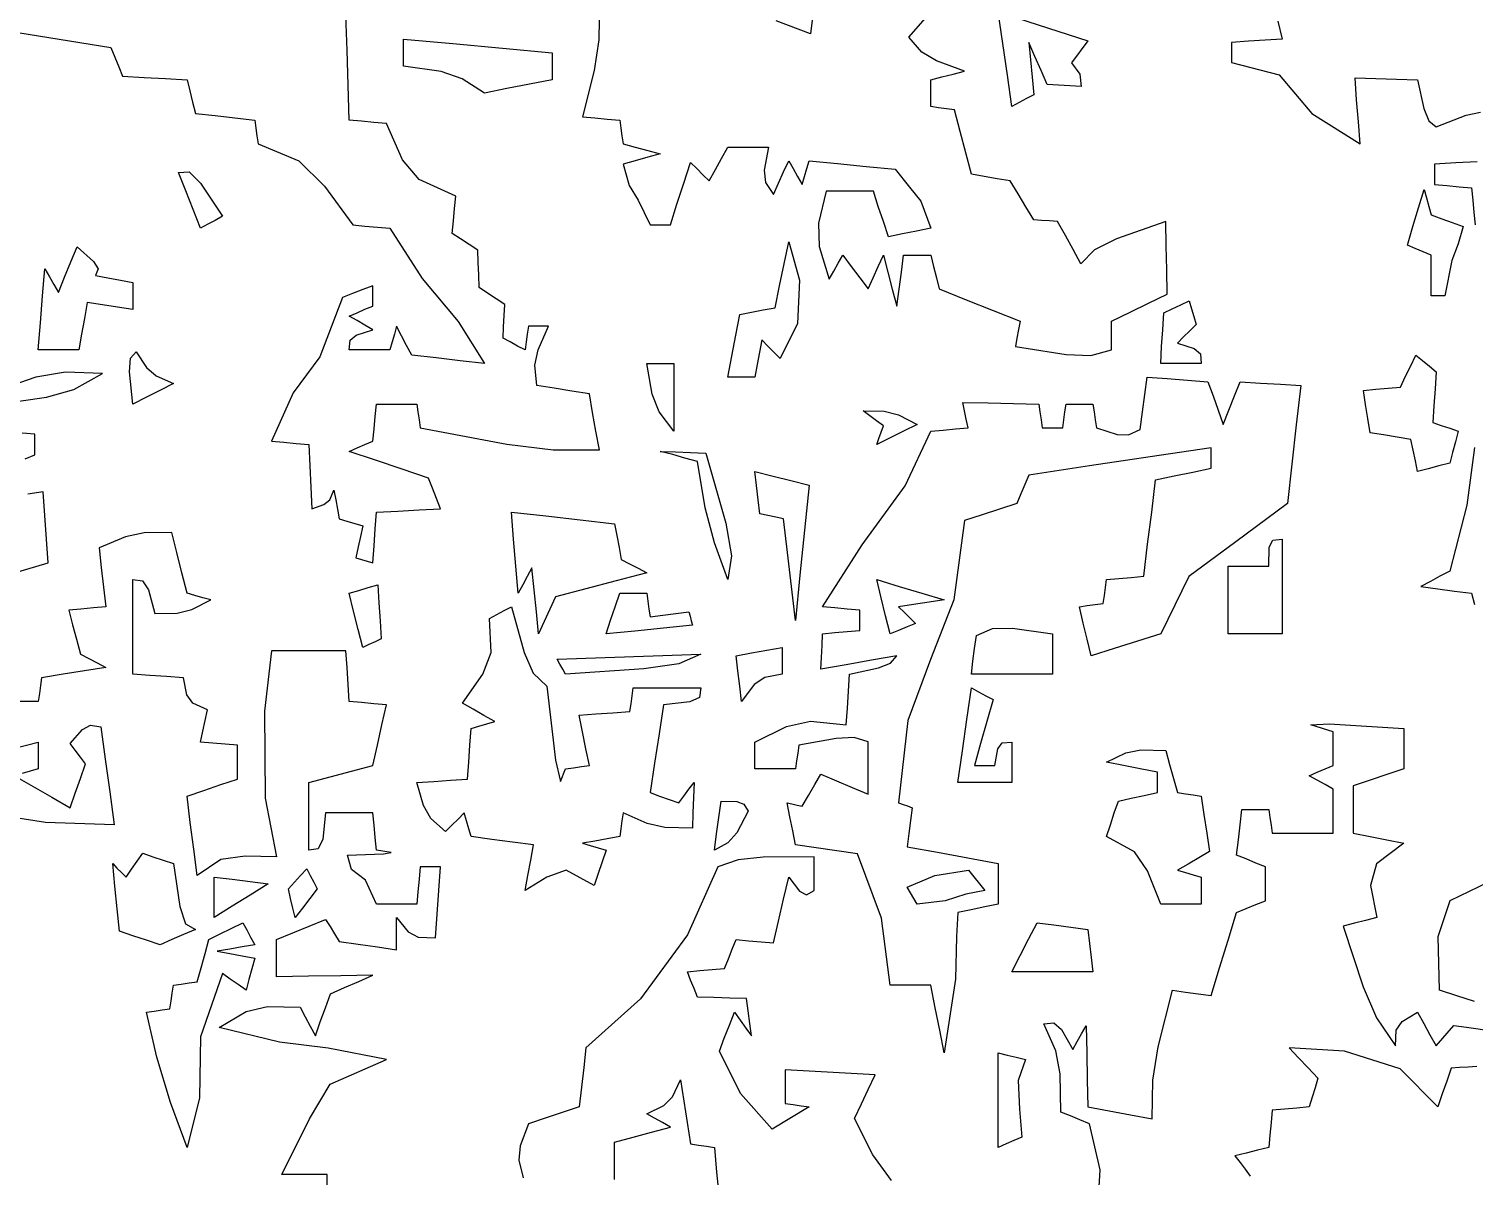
# Model space of a CAD drawing. Header units: millimetres. Extents: x 87938 to 265635, y 330093 to 434310.
# Drawn here: x 145492 to 147095, y 356117 to 357390 of the extents above; entities that cross this region are included whole.
import ezdxf

# ---------------------------------------------------------------- set-up
doc = ezdxf.new("R2010")
doc.units = ezdxf.units.MM

# ---------------------------------------------------------------- blocks, each defined once
blk = doc.blocks.new('A$C65917B88')
for points in [[(2224.5, 5109.8), (2224.5, 5119.7), (2224.5, 5129.5), (2224.5, 5139.3), (2239.2, 5143.4), (2253.9, 5147.4), (2268.8, 5151.3), (2262.5, 5154.9), (2256.2, 5158.5), (2250, 5162), (2263.5, 5168.4), (2270.5, 5175.3), (2276.9, 5188.8), (2279.4, 5171.9), (2282.1, 5154.9), (2284.8, 5138), (2291, 5137.1), (2297.3, 5136.2), (2303.6, 5135.3), (2304.5, 5125.5), (2305.4, 5115.6), (2306.3, 5105.7)], [(2443.9, 5109.1), (2429.2, 5129.4), (2414.7, 5158.1), (2420.1, 5169.7), (2425.5, 5181.3), (2430.9, 5192.9), (2407.2, 5194.2), (2383.5, 5195.5), (2359.8, 5196.8), (2359.8, 5187.9), (2359.8, 5179), (2359.8, 5170.1), (2366, 5169.2), (2372.3, 5168.3), (2378.6, 5167.4), (2349.5, 5149.7), (2324.3, 5178), (2307.6, 5211.6), (2311.5, 5221.9), (2315.6, 5232.2), (2319.6, 5242.4), (2324.1, 5236.2), (2328.6, 5229.9), (2333.1, 5223.6), (2331.8, 5233.5), (2330.4, 5243.4), (2329.1, 5253.2), (2316, 5253.6), (2303.1, 5254), (2290.2, 5254.4), (2287.5, 5261.1), (2284.8, 5267.8), (2282.3, 5274.5), (2292, 5275.4), (2301.8, 5276.3), (2311.7, 5277.2), (2314.7, 5284.8), (2317.8, 5292.4), (2321, 5300), (2330.7, 5299.1), (2340.6, 5298.2), (2350.5, 5297.3), (2354.4, 5314.7), (2358.5, 5332.1), (2362.5, 5349.5), (2371.2, 5338.4), (2376.5, 5335.6), (2382.6, 5338.8), (2382.6, 5347.8), (2382.6, 5356.8), (2382.6, 5365.7), (2342.3, 5365.4), (2322.5, 5363.3), (2306.3, 5357.6), (2282.4, 5303.7), (2245.2, 5253), (2201.9, 5214.3), (2200.1, 5198.7), (2198.3, 5183.1), (2196.5, 5167.4), (2183, 5163), (2169.6, 5158.5), (2156.3, 5154), (2149.8, 5136.4), (2148.8, 5125.2), (2152.2, 5111.1)], [(1996.8, 5102.7), (1996.8, 5113.8), (1984.8, 5113.8), (1972.8, 5113.8), (1960.8, 5113.8), (1982.9, 5158), (1999.3, 5185.3), (2043.8, 5204.9), (1997.7, 5214), (1959, 5218.6), (1911.2, 5230.4), (1932.7, 5243), (1949.5, 5246.9), (1975.5, 5246.4), (1979.4, 5238.9), (1983.5, 5231.3), (1987.5, 5223.6), (1991.4, 5234.8), (1995.5, 5246), (1999.5, 5257.1), (2010.6, 5262), (2021.9, 5266.9), (2033.1, 5271.8), (2007.6, 5271.4), (1982.1, 5271), (1956.8, 5270.6), (1956.8, 5280.4), (1956.8, 5290.2), (1956.8, 5300), (1969.7, 5305.4), (1982.6, 5310.7), (1995.5, 5316), (1999.1, 5310.3), (2002.7, 5304.5), (2006.3, 5298.6), (2021.4, 5296.5), (2036.6, 5294.3), (2051.9, 5292), (2051.9, 5300.5), (2051.9, 5309), (2051.9, 5317.4), (2061, 5306.1), (2069, 5301.9), (2082.6, 5301.3), (2084, 5320.1), (2085.3, 5338.8), (2086.7, 5357.6), (2081.3, 5357.6), (2075.9, 5357.6), (2070.6, 5357.6), (2069.7, 5347.8), (2068.8, 5337.9), (2067.9, 5328), (2057.1, 5328), (2046.5, 5328), (2035.8, 5328), (2027.1, 5347.1), (2016, 5355.5), (2013, 5367), (2041.5, 5368), (2047.5, 5369), (2035.8, 5370.9), (2034.9, 5380.8), (2034, 5390.7), (2033.1, 5400.5), (2020.5, 5400.5), (2008.1, 5400.5), (1995.6, 5400.5), (1993.3, 5379.7), (1989.8, 5372), (1982.3, 5370.9), (1982.3, 5388.8), (1982.3, 5406.6), (1982.3, 5424.5), (1999.2, 5429), (2016.2, 5433.5), (2033.1, 5438), (2036.6, 5454), (2040.2, 5470.1), (2043.8, 5486.1), (2033.9, 5487), (2024.1, 5487.9), (2014.4, 5488.8), (2013.5, 5502.3), (2012.6, 5515.7), (2011.7, 5529), (1992, 5529), (1972.4, 5529), (1952.7, 5529), (1947.1, 5481), (1947.8, 5412), (1956.8, 5365.7), (1931.9, 5366), (1912.6, 5363.5), (1893.8, 5350.8), (1891.1, 5371.8), (1888.4, 5392.8), (1885.8, 5413.8), (1899.2, 5418.3), (1912.5, 5422.8), (1925.9, 5427.2), (1925.9, 5436.2), (1925.9, 5445.1), (1925.9, 5454), (1916, 5454.9), (1906.2, 5455.8), (1896.5, 5456.6), (1898.3, 5465.1), (1900.1, 5473.6), (1901.9, 5482.1), (1890.5, 5487.5), (1885.6, 5494.1), (1883.1, 5507.6), (1869.6, 5508.5), (1856.3, 5509.4), (1842.9, 5510.3), (1842.9, 5535.3), (1842.9, 5560.3), (1842.9, 5585.3), (1850.6, 5584.3), (1855.2, 5577.3), (1860.3, 5558.4), (1878, 5558.8), (1889.5, 5561.6), (1904.6, 5569.2), (1898.3, 5571), (1892, 5572.8), (1885.8, 5574.5), (1881.8, 5590.6), (1877.7, 5606.7), (1873.7, 5622.8), (1851.9, 5622.3), (1837, 5619.2), (1816.1, 5610.6), (1817.9, 5595), (1819.7, 5579.4), (1821.5, 5563.8), (1811.6, 5562.9), (1801.8, 5562), (1792.1, 5561.1), (1795.1, 5549.6), (1798.2, 5538), (1801.4, 5526.3), (1808, 5522.8), (1814.7, 5519.3), (1821.5, 5515.7), (1804.5, 5513), (1787.6, 5510.3), (1770.6, 5507.6), (1769.7, 5501.4), (1768.8, 5495.1), (1767.9, 5488.8), (1760.7, 5488.8), (1753.5, 5488.8)], [(1751.8, 5591.5), (1775.9, 5598.6), (1774.5, 5617.4), (1773.2, 5636.1), (1771.8, 5654.9), (1759.8, 5653.1)], [(1757.6, 5681.2), (1765.2, 5684.3), (1765.2, 5689.7), (1765.2, 5695.1), (1765.2, 5700.5), (1755.3, 5701.4)], [(1735.8, 5724.5), (1774.6, 5729.9), (1796.1, 5736.1), (1818.8, 5748.6), (1789.5, 5749.8), (1765.9, 5745.7), (1727.7, 5732.6)], [(1739.2, 5449.1), (1767.9, 5456.6), (1767.9, 5449.5), (1767.9, 5442.4), (1767.9, 5435.3), (1761.6, 5433.5), (1755.3, 5431.7)], [(1749.2, 5429.9), (1763.9, 5421.4), (1778.6, 5412.9), (1793.3, 5404.4), (1797.3, 5416.1), (1801.4, 5427.7), (1805.4, 5439.3), (1801.4, 5444.7), (1797.3, 5450.1), (1793.3, 5455.4), (1803.1, 5466.6), (1809.4, 5470), (1817.4, 5468.7), (1821, 5442.9), (1824.6, 5417), (1828.2, 5391), (1773.6, 5392.9), (1748.4, 5396.8)], [(1751.7, 6019.1), (1825.5, 6007.1), (1828.5, 5999.5), (1831.7, 5991.9), (1834.8, 5984.3), (1851.8, 5983.4), (1868.7, 5982.5), (1885.8, 5981.6), (1887.9, 5972.7), (1890.2, 5963.8), (1892.4, 5954.9), (1908, 5953.1), (1923.6, 5951.3), (1939.4, 5949.5), (1940.3, 5943.3), (1941.2, 5937), (1942.1, 5930.7), (1974.5, 5917.2), (1994.6, 5897.2), (2017.1, 5866.5), (2026.8, 5865.6), (2036.6, 5864.7), (2046.5, 5863.8), (2072.2, 5824.1), (2100.5, 5790), (2121.5, 5756.6), (2102.3, 5758.8), (2083.1, 5761.1), (2063.9, 5763.3), (2059.8, 5771), (2055.8, 5778.6), (2051.9, 5786.1), (2050.1, 5779.9), (2048.3, 5773.7), (2046.5, 5767.4), (2035.7, 5767.4), (2025, 5767.4), (2014.4, 5767.4), (2015, 5775.1), (2019.9, 5779.2), (2033.1, 5783.4), (2026.8, 5787), (2020.5, 5790.6), (2014.4, 5794.2), (2020.5, 5796.9), (2026.8, 5799.6), (2033.1, 5802.2), (2033.1, 5807.6), (2033.1, 5812.9), (2033.1, 5818.2), (2025, 5815.2), (2016.9, 5812.1), (2009, 5808.9), (1990.9, 5762), (1969.8, 5733.4), (1952.7, 5695.1), (1962.5, 5694.2), (1972.4, 5693.3), (1982.3, 5692.4), (1983, 5675.4), (1983.9, 5658.5), (1984.8, 5641.5), (1994.3, 5644.8), (1998.9, 5648.6), (2002.2, 5656.2), (2003.6, 5648.7), (2004.9, 5641.1), (2006.3, 5633.4), (2012.4, 5631.6), (2018.7, 5629.8), (2025, 5628), (2023.2, 5619.6), (2021.4, 5611.2), (2019.6, 5602.7), (2024.1, 5601.3), (2028.6, 5600), (2033.1, 5598.6), (2034, 5612.1), (2034.9, 5625.5), (2035.8, 5638.8), (2052.8, 5639.7), (2069.7, 5640.6), (2086.7, 5641.5), (2083.5, 5649.6), (2080.4, 5657.7), (2077.2, 5665.7), (2056.2, 5672.8), (2035.2, 5679.9), (2014.4, 5687), (2020.5, 5689.7), (2026.8, 5692.4), (2033.1, 5695.1), (2034, 5704.9), (2034.9, 5714.7), (2035.8, 5724.5), (2046.5, 5724.5), (2057.1, 5724.5), (2067.9, 5724.5), (2068.8, 5718.3), (2069.7, 5712), (2070.6, 5705.7), (2139.3, 5692.6), (2176, 5688.1), (2212.5, 5688.3), (2209.8, 5703.1), (2207.1, 5717.9), (2204.6, 5732.6), (2190.6, 5734.8), (2176.8, 5737.1), (2163, 5739.3), (2161.5, 5755.3), (2164, 5767.4), (2172.3, 5786.1), (2166.9, 5786.1), (2161.5, 5786.1), (2156.3, 5786.1), (2155.4, 5779.9), (2154.5, 5773.7), (2153.6, 5767.4), (2147.7, 5770.5), (2141.9, 5773.7), (2136.2, 5776.8), (2136.6, 5785.8), (2137.1, 5794.7), (2137.5, 5803.5), (2130.8, 5808), (2124, 5812.5), (2117.4, 5817), (2117, 5826.9), (2116.5, 5836.7), (2116.1, 5846.4), (2109.3, 5850.9), (2102.6, 5855.4), (2096, 5859.8), (2096.9, 5869.7), (2097.8, 5879.5), (2098.7, 5889.3), (2069.7, 5902.6), (2056.6, 5918.1), (2043.8, 5946.8), (2033.9, 5947.7), (2024.1, 5948.6), (2014.4, 5949.5), (2013.5, 5977.2), (2012.6, 6004.9), (2011.7, 6032.6)], [(2381.3, 6030.8), (2379.9, 6017.9), (2352.6, 6028.2)], [(2212.5, 6045.9), (2212, 6013.1), (2208.5, 5988.8), (2199.2, 5952.2), (2208.9, 5951.3), (2218.7, 5950.4), (2228.6, 5949.5), (2229.5, 5943.3), (2230.4, 5937), (2231.3, 5930.7), (2241, 5928.1), (2250.9, 5925.5), (2260.8, 5922.8), (2250.9, 5920.1), (2241, 5917.4), (2231.3, 5914.7), (2236.2, 5897.8), (2243.2, 5886.2), (2252.7, 5866.5), (2258, 5866.5), (2263.4, 5866.5), (2268.8, 5866.5), (2274, 5883), (2279.4, 5899.5), (2284.8, 5916), (2289.6, 5911.2), (2294.6, 5906.3), (2299.5, 5901.3), (2304.5, 5910.3), (2309.4, 5919.2), (2314.4, 5928), (2325, 5928), (2335.7, 5928), (2346.5, 5928), (2343, 5909.8), (2344.1, 5900.1), (2350.5, 5890.7), (2354.4, 5899.6), (2358.5, 5908.5), (2362.5, 5917.4), (2366, 5911.2), (2369.6, 5904.9), (2373.2, 5898.6), (2375, 5904.9), (2376.8, 5911.2), (2378.6, 5917.4), (2401.2, 5915.1), (2424, 5912.9), (2446.8, 5910.6), (2458.3, 5896.5), (2467.1, 5885.2), (2475, 5863.8), (2463.8, 5861.6), (2452.7, 5859.3), (2441.6, 5857.1), (2437.5, 5869.2), (2433.5, 5881.2), (2429.6, 5893.2), (2417, 5893.2), (2404.5, 5893.2), (2392.1, 5893.2), (2386, 5867.8), (2386.6, 5849.5), (2394.6, 5823.6), (2398.2, 5829.9), (2401.8, 5836.2), (2405.4, 5842.4), (2412, 5833.5), (2418.8, 5824.6), (2425.5, 5815.7), (2429.4, 5824.6), (2433.5, 5833.5), (2437.5, 5842.4), (2441, 5829), (2444.6, 5815.6), (2448.2, 5802.2), (2450, 5815.6), (2451.8, 5829), (2453.6, 5842.4), (2460.6, 5842.4), (2467.8, 5842.4), (2475, 5842.4), (2477.3, 5833.5), (2479.5, 5824.6), (2481.8, 5815.7), (2503.1, 5807.2), (2524.5, 5798.7), (2546, 5790.2), (2544.6, 5783.5), (2543.3, 5776.8), (2542.1, 5770.1), (2582.3, 5763.7), (2602, 5763), (2618.3, 5767.4), (2618.3, 5775), (2618.3, 5782.6), (2618.3, 5790.2), (2633, 5797.4), (2647.7, 5804.5), (2662.5, 5811.6), (2662.1, 5830.8), (2661.6, 5850), (2661.2, 5869.2), (2622.1, 5855.5), (2604.7, 5846.8), (2594.1, 5835.6), (2587.8, 5846.9), (2581.7, 5858.1), (2575.5, 5869.2), (2569.2, 5869.7), (2562.9, 5870.1), (2556.8, 5870.6), (2550.5, 5880.9), (2544.2, 5891.1), (2538, 5901.3), (2527.7, 5903.1), (2517.5, 5904.9), (2507.3, 5906.6), (2502.8, 5923.6), (2498.3, 5940.6), (2493.8, 5957.6), (2487.5, 5958.5), (2481.2, 5959.4), (2475, 5960.3), (2475, 5967.4), (2475, 5974.5), (2475, 5981.6), (2483.9, 5983.8), (2492.9, 5986.1), (2501.9, 5988.3), (2479.6, 5996.5), (2468.1, 6003.5), (2457.6, 6015.2), (2472.8, 6032.4)], [(2750, 6028.1), (2753.6, 6013.8), (2740.1, 6012.9), (2726.7, 6012), (2713.4, 6011.1), (2713.4, 6005.8), (2713.4, 6000.5), (2713.4, 5995.1), (2751.1, 5985.5), (2777.1, 5954.7), (2815.2, 5930.7), (2813.9, 5948.2), (2812.5, 5965.7), (2811.2, 5983.1), (2827.7, 5982.6), (2844.2, 5982.1), (2860.8, 5981.6), (2865.7, 5958.8), (2869.6, 5949.1), (2875.5, 5944.2), (2899.4, 5953.5), (2910.5, 5955.9)], [(2908.1, 5916.5), (2891.1, 5915.6), (2874.2, 5914.7), (2874.2, 5909.4), (2874.2, 5904), (2874.2, 5898.6), (2883.9, 5897.7), (2893.7, 5896.8), (2903.6, 5895.9), (2904.5, 5886.2), (2905.4, 5876.4), (2906.3, 5866.5)], [(2906, 5690.1), (2899.8, 5644.4), (2886.2, 5592), (2878.5, 5588), (2870.9, 5583.9), (2863.4, 5579.9), (2876.7, 5578.1), (2890.1, 5576.3), (2903.6, 5574.5), (2905.8, 5565.6)], [(2607.1, 5082), (2609.3, 5117.5), (2600.9, 5154), (2593.2, 5157.2), (2585.7, 5160.3), (2578.2, 5163.3), (2577.7, 5193.6), (2574.2, 5211.7), (2564.7, 5233.1), (2572.7, 5234), (2578.7, 5228.8), (2587.5, 5213), (2591, 5219.2), (2594.6, 5225.4), (2598.2, 5231.6), (2598.6, 5210.2), (2599.1, 5188.8), (2599.5, 5167.4), (2616.5, 5164.2), (2633.4, 5161.1), (2650.5, 5157.9), (2651.1, 5188.6), (2655.3, 5215), (2666.6, 5259.8), (2676.8, 5258.4), (2687, 5257.1), (2697.3, 5255.7), (2703.9, 5277.6), (2710.7, 5299.5), (2717.4, 5321.4), (2724.9, 5324.6), (2732.6, 5327.7), (2740.2, 5330.7), (2740.2, 5339.7), (2740.2, 5348.7), (2740.2, 5357.6), (2732.6, 5360.7), (2724.9, 5363.9), (2717.4, 5367), (2718.8, 5379), (2720.1, 5391), (2721.5, 5403), (2728.5, 5403), (2735.7, 5403), (2742.9, 5403), (2743.8, 5396.8), (2744.7, 5390.6), (2745.6, 5384.3), (2761.7, 5384.3), (2777.7, 5384.3), (2793.8, 5384.3), (2793.8, 5396), (2793.8, 5407.6), (2793.8, 5419.2), (2787.5, 5422.8), (2781.2, 5426.4), (2775, 5429.9), (2781.2, 5432.6), (2787.5, 5435.3), (2793.8, 5438), (2793.8, 5446.9), (2793.8, 5455.8), (2793.8, 5464.7), (2776.2, 5470.2), (2790.8, 5470.9), (2850, 5467.4), (2850, 5456.7), (2850, 5446), (2850, 5435.3), (2836.5, 5430.8), (2823.2, 5426.3), (2809.8, 5421.8), (2809.8, 5409.3), (2809.8, 5396.8), (2809.8, 5384.3), (2823.2, 5381.7), (2836.5, 5379), (2850, 5376.3), (2828.3, 5360.1), (2823.4, 5342.8), (2828.6, 5317.4), (2819.6, 5315.1), (2810.7, 5312.9), (2801.9, 5310.6), (2817.6, 5262.5), (2828.3, 5237.9), (2843.3, 5215.7), (2843.9, 5228.3), (2848.5, 5235.2), (2860.8, 5242.4), (2865.6, 5233.5), (2870.6, 5224.6), (2875.5, 5215.7), (2889.4, 5232), (2899.6, 5230.6), (2919.6, 5227.7)], [(2905.8, 5250.9), (2892, 5255.4), (2878.2, 5259.8), (2877.2, 5302.4), (2886.7, 5330.9), (2925, 5349.5)], [(2907.6, 5199.5), (2900.9, 5199), (2894.1, 5198.6), (2887.5, 5198.1), (2883.9, 5187.9), (2880.3, 5177.7), (2876.9, 5167.4), (2847.1, 5197.5), (2802.8, 5211.6), (2759, 5214.3), (2766.5, 5206.3), (2774.1, 5198.3), (2781.8, 5190.2), (2779.5, 5182.6), (2777.3, 5175), (2775, 5167.4), (2765.1, 5166.5), (2755.4, 5165.6), (2745.6, 5164.7), (2744.7, 5154.9), (2743.8, 5145.1), (2742.9, 5135.3), (2733.9, 5133), (2724.9, 5130.8), (2716.1, 5128.5), (2720.1, 5123.2), (2724.2, 5117.9), (2728.2, 5112.5)]]:
    blk.add_lwpolyline(points)
for points in [[(2539.4, 5960.3), (2535.8, 5985.3), (2532.2, 6010.3), (2528.6, 6035.3), (2552.1, 6027.7), (2575.8, 6020.1), (2599.5, 6012.5), (2586.7, 5994.9), (2593.3, 5985.9), (2594.3, 5976.3), (2585.3, 5976.8), (2576.3, 5977.2), (2567.4, 5977.7), (2562.5, 5988.9), (2557.5, 6000), (2552.7, 6011.1), (2554.1, 5997.3), (2555.4, 5983.5), (2556.8, 5969.7), (2550.9, 5966.6), (2545.1, 5963.4)], [(2121.5, 5970.9), (2103.9, 5982.4), (2087.2, 5988), (2057.3, 5992.4), (2057.3, 5999.6), (2057.3, 6006.7), (2057.3, 6013.8), (2096.4, 6010.2), (2135.7, 6006.6), (2175, 6003), (2175, 5995.9), (2175, 5988.8), (2175, 5981.6), (2157.2, 5978.1), (2139.3, 5974.5)], [(1896.5, 5863.8), (1890.6, 5878.6), (1884.8, 5893.4), (1879.1, 5908.1), (1887.4, 5908.5), (1896.5, 5899.5), (1913.9, 5873.3), (1908, 5870.1), (1902.2, 5867)], [(2871.5, 5810.3), (2871.5, 5821), (2871.5, 5831.7), (2871.5, 5842.4), (2865.2, 5845.1), (2858.9, 5847.8), (2852.7, 5850.5), (2857.1, 5865.2), (2861.6, 5879.9), (2866.1, 5894.6), (2867.9, 5887.9), (2869.7, 5881.2), (2871.5, 5874.5), (2879.9, 5871.4), (2888.3, 5868.3), (2896.8, 5865.2), (2893, 5851.6), (2887.8, 5838.2), (2882.3, 5810.3), (2878.7, 5810.3), (2875.1, 5810.3)], [(2314.4, 5745.9), (2317.4, 5762.5), (2320.5, 5779.1), (2323.7, 5795.6), (2333, 5797.4), (2342.4, 5799.1), (2351.9, 5800.8), (2355.3, 5818.2), (2358.9, 5835.6), (2362.5, 5853), (2371.1, 5822.6), (2369.6, 5788.3), (2355.8, 5760.6), (2350.8, 5765.6), (2345.9, 5770.5), (2341.1, 5775.5), (2339.3, 5765.7), (2337.5, 5755.8), (2335.8, 5745.9), (2328.6, 5745.9), (2321.4, 5745.9)], [(1767.9, 5767.4), (1769.6, 5788.8), (1771.4, 5810.2), (1773.2, 5831.6), (1776.8, 5825.4), (1780.4, 5819.2), (1784, 5813), (1788.8, 5825.1), (1793.7, 5837.1), (1798.7, 5849.1), (1811.7, 5837.6), (1815.5, 5831.7), (1813.4, 5826.3), (1823.1, 5824.5), (1833, 5822.7), (1842.9, 5820.9), (1842.9, 5813.8), (1842.9, 5806.7), (1842.9, 5799.5), (1830.8, 5801.3), (1818.8, 5803.1), (1806.8, 5804.9), (1804.5, 5792.4), (1802.3, 5779.9), (1800, 5767.4), (1789.2, 5767.4), (1778.6, 5767.4)], [(2657.3, 5756.6), (2658, 5770), (2658.9, 5783.4), (2659.8, 5796.8), (2666.4, 5799.9), (2673.2, 5803.1), (2679.9, 5806.2), (2681.7, 5800), (2683.5, 5793.8), (2685.3, 5787.5), (2680.4, 5782.6), (2675.4, 5777.7), (2670.6, 5772.8), (2683.8, 5768.6), (2688.7, 5764.4), (2689.4, 5756.6), (2678.6, 5756.6), (2667.9, 5756.6)], [(1842.9, 5724.5), (1840.3, 5750.1), (1841, 5760.9), (1845.5, 5766), (1853.7, 5753.5), (1861.4, 5746.9), (1875, 5740.7), (1864.2, 5735.3), (1853.6, 5729.9)], [(2860.8, 5670.9), (2859, 5679.5), (2857.2, 5688), (2855.4, 5696.4), (2844.6, 5698.2), (2833.8, 5700), (2823.2, 5701.8), (2821.4, 5713), (2819.6, 5724.2), (2817.9, 5735.3), (2827.7, 5736.2), (2837.4, 5737.1), (2847.3, 5738), (2851.2, 5746.5), (2855.3, 5754.9), (2859.3, 5763.3), (2864.7, 5758.9), (2870.1, 5754.5), (2875.5, 5750), (2874.6, 5736.6), (2873.7, 5723.2), (2872.8, 5709.8), (2879.4, 5707.5), (2886.2, 5705.3), (2892.9, 5703), (2890.7, 5694.6), (2888.4, 5686.2), (2886.2, 5677.7), (2877.6, 5675.4), (2869.2, 5673.2)], [(2271.5, 5703), (2260, 5718.4), (2254.4, 5732.3), (2250, 5756.6), (2257.1, 5756.6), (2264.3, 5756.6), (2271.5, 5756.6), (2271.5, 5738.7), (2271.5, 5720.9)], [(2485.8, 5210.3), (2482.2, 5228.1), (2478.6, 5246), (2475, 5263.8), (2464.2, 5263.8), (2453.6, 5263.8), (2442.9, 5263.8), (2436, 5317.1), (2416.9, 5367.9), (2367.9, 5375), (2365.7, 5386.2), (2363.4, 5397.3), (2361.2, 5408.4), (2365.1, 5407.5), (2369.1, 5406.6), (2373.2, 5405.7), (2378.1, 5414.3), (2383.1, 5422.8), (2388, 5431.2), (2400.5, 5425.9), (2412.9, 5420.6), (2425.5, 5415.2), (2425.5, 5429.1), (2425.5, 5442.9), (2425.5, 5456.7), (2414.5, 5460.1), (2400.2, 5459.4), (2370.6, 5454), (2369.7, 5447.8), (2368.8, 5441.6), (2367.9, 5435.3), (2357.1, 5435.3), (2346.5, 5435.3), (2335.8, 5435.3), (2335.8, 5442.4), (2335.8, 5449.5), (2335.8, 5456.6), (2360.9, 5468.9), (2379.8, 5473), (2408.1, 5470.1), (2409, 5483.5), (2409.9, 5496.9), (2410.8, 5510.3), (2433.6, 5515.3), (2443.3, 5519.1), (2448.2, 5525), (2428.1, 5521.5), (2408, 5517.9), (2388, 5514.3), (2388.5, 5523.7), (2388.9, 5533.1), (2389.4, 5542.4), (2399.1, 5543.3), (2408.9, 5544.2), (2418.8, 5545.1), (2418.8, 5550.5), (2418.8, 5555.8), (2418.8, 5561.1), (2408.9, 5562), (2399.1, 5562.9), (2389.4, 5563.8), (2420.7, 5612.8), (2454.9, 5659.7), (2475, 5703), (2484.8, 5703.9), (2494.7, 5704.8), (2504.6, 5705.7), (2503.2, 5712.5), (2501.9, 5719.2), (2500.5, 5725.8), (2520.6, 5725.4), (2540.7, 5724.9), (2560.8, 5724.5), (2561.6, 5718.3), (2562.5, 5712), (2563.4, 5705.7), (2568.8, 5705.7), (2574.2, 5705.7), (2579.6, 5705.7), (2580.5, 5712), (2581.4, 5718.3), (2582.3, 5724.5), (2589.3, 5724.5), (2596.4, 5724.5), (2603.6, 5724.5), (2604.5, 5718.3), (2605.4, 5712), (2606.3, 5705.7), (2622.7, 5700.4), (2631.8, 5700), (2641.1, 5704.4), (2642.9, 5718.3), (2644.7, 5732.1), (2646.5, 5745.9), (2662.5, 5744.7), (2678.6, 5743.4), (2694.6, 5742), (2698.7, 5730.9), (2702.7, 5719.7), (2706.8, 5708.4), (2711.1, 5719.7), (2715.6, 5730.9), (2720.1, 5742), (2736.2, 5741.1), (2752.2, 5740.2), (2768.3, 5739.3), (2764.7, 5708.1), (2761.1, 5676.9), (2757.6, 5645.6), (2716.9, 5615.4), (2679.5, 5587.9), (2657.3, 5542.4), (2638.8, 5536.6), (2620.5, 5530.8), (2602.2, 5525), (2599.1, 5538), (2595.9, 5550.9), (2592.9, 5563.8), (2599.1, 5564.7), (2605.4, 5565.6), (2611.7, 5566.5), (2612.6, 5572.8), (2613.5, 5579.1), (2614.4, 5585.3), (2624.1, 5586.2), (2633.9, 5587.1), (2643.8, 5588), (2646.9, 5613.5), (2650.1, 5638.9), (2653.2, 5664.3), (2667.9, 5667.5), (2682.6, 5670.6), (2697.3, 5673.6), (2697.3, 5679), (2697.3, 5684.4), (2697.3, 5689.7), (2649, 5682.6), (2600.9, 5675.4), (2552.7, 5668.2), (2549.6, 5660.7), (2546.4, 5653.2), (2543.3, 5645.6), (2529.5, 5641.1), (2515.7, 5636.6), (2501.9, 5632.1), (2493.4, 5569.4), (2474.9, 5521.9), (2456.9, 5473.6), (2449.5, 5408.4), (2453.1, 5407.2), (2456.7, 5405.9), (2460.3, 5404.5), (2459, 5394.3), (2457.6, 5384), (2456.3, 5373.6), (2480.3, 5369.2), (2504.4, 5364.8), (2528.6, 5360.3), (2528.6, 5349.6), (2528.6, 5338.8), (2528.6, 5328), (2517.8, 5325.9), (2507.1, 5323.7), (2496.5, 5321.4), (2495.5, 5302.5), (2494.8, 5268.6)], [(2432.3, 5692.4), (2433.9, 5697.3), (2435.7, 5702.2), (2437.5, 5707.1), (2432.1, 5711.1), (2426.7, 5715.2), (2421.5, 5719.2), (2438.2, 5718.8), (2449.4, 5716), (2464.4, 5708.4), (2453.6, 5703.1), (2442.9, 5697.8)], [(2314.4, 5585.3), (2303.7, 5614.5), (2296.3, 5642.3), (2290.2, 5679), (2280.3, 5681.7), (2270.6, 5684.4), (2260.8, 5687), (2272.8, 5686.5), (2284.8, 5686.1), (2296.8, 5685.6), (2312.7, 5630.1), (2317.2, 5604.1)], [(2367.9, 5553), (2364.8, 5579.9), (2361.6, 5606.7), (2358.5, 5633.4), (2352.2, 5634.8), (2345.9, 5636.1), (2339.7, 5637.5), (2338.4, 5648.7), (2337, 5659.8), (2335.8, 5670.9), (2350.1, 5667.4), (2364.3, 5663.9), (2378.6, 5660.3), (2375, 5624.6), (2371.4, 5588.8)], [(2164.4, 5542.4), (2162.6, 5559.8), (2160.8, 5577.2), (2159, 5594.6), (2155.4, 5587.9), (2151.8, 5581.2), (2148.2, 5574.5), (2146.4, 5595.9), (2144.6, 5617.4), (2142.9, 5638.8), (2170.1, 5635.8), (2197.2, 5632.7), (2224.5, 5629.5), (2226.3, 5620.2), (2228.1, 5610.8), (2229.9, 5601.3), (2236.5, 5597.8), (2243.3, 5594.3), (2250, 5590.7), (2225.9, 5584.4), (2201.7, 5578.1), (2177.7, 5571.8), (2173.2, 5562), (2168.7, 5552.2)], [(2710.8, 5542.4), (2710.8, 5560.2), (2710.8, 5578.1), (2710.8, 5595.9), (2721.5, 5595.9), (2732.1, 5595.9), (2742.9, 5595.9), (2743.3, 5611), (2746.1, 5616.6), (2753.6, 5617.4), (2753.6, 5592.4), (2753.6, 5567.4), (2753.6, 5542.4), (2739.3, 5542.4), (2725.1, 5542.4)], [(2025, 5531.6), (2021.4, 5545.9), (2017.8, 5560.2), (2014.4, 5574.5), (2021.9, 5576.7), (2029.4, 5579), (2037, 5581.2), (2037.9, 5567), (2038.8, 5552.7), (2039.7, 5538.3), (2034.8, 5536.1), (2029.8, 5533.8)], [(2442.9, 5542.4), (2439.3, 5556.7), (2435.7, 5571), (2432.3, 5585.3), (2450.1, 5580), (2468, 5574.6), (2485.8, 5569.2), (2473.7, 5567.4), (2461.5, 5565.6), (2449.5, 5563.8), (2454, 5559.4), (2458.5, 5555), (2463, 5550.5), (2456.3, 5547.8), (2449.5, 5545.1)], [(2217.9, 5542.4), (2221.4, 5553.1), (2225, 5563.8), (2228.6, 5574.5), (2235.6, 5574.5), (2242.8, 5574.5), (2250, 5574.5), (2250.9, 5568.3), (2251.8, 5562), (2252.7, 5555.7), (2262.9, 5557.1), (2273.1, 5558.4), (2283.5, 5559.8), (2284.4, 5556.3), (2285.3, 5552.7), (2286.2, 5549.1), (2263.4, 5546.9), (2240.6, 5544.6)], [(2153.6, 5338.8), (2155.8, 5350.9), (2158.1, 5363), (2160.3, 5375), (2143.8, 5377.2), (2127.3, 5379.4), (2110.8, 5381.6), (2109, 5387.9), (2107.2, 5394.2), (2105.4, 5400.5), (2100.5, 5395.5), (2095.5, 5390.6), (2090.6, 5385.6), (2079, 5396.1), (2073.1, 5406.2), (2067.9, 5424.5), (2081.3, 5425.4), (2094.6, 5426.3), (2108.1, 5427.2), (2109, 5440.6), (2109.9, 5454), (2110.8, 5467.4), (2117, 5469.2), (2123.3, 5471), (2129.6, 5472.8), (2121, 5477.7), (2112.5, 5482.6), (2104.1, 5487.5), (2120.3, 5510.5), (2126.9, 5527.6), (2125.5, 5554.5), (2131.2, 5557.7), (2137.1, 5560.8), (2142.9, 5563.8), (2152.8, 5527.6), (2160.1, 5511.3), (2171, 5500.8), (2177.8, 5442.2), (2181.7, 5425.2), (2185.8, 5435.3), (2192, 5436.2), (2198.3, 5437.1), (2204.6, 5438), (2201.9, 5451.3), (2199.2, 5464.7), (2196.5, 5478), (2209.8, 5478.9), (2223.2, 5479.8), (2236.7, 5480.7), (2237.6, 5487), (2238.5, 5493.3), (2239.4, 5499.5), (2257.2, 5499.5), (2275.1, 5499.5), (2292.9, 5499.5), (2291.8, 5491.9), (2284.1, 5488.4), (2263.4, 5486.1), (2259.8, 5463), (2256.2, 5439.8), (2252.7, 5416.5), (2260.2, 5413.8), (2267.9, 5411.1), (2275.5, 5408.4), (2279.4, 5413.8), (2283.5, 5419.2), (2287.5, 5424.5), (2287.1, 5412.5), (2286.6, 5400.4), (2286.2, 5388.3), (2264.5, 5388.8), (2250.3, 5391.9), (2231.3, 5400.5), (2230.4, 5394.2), (2229.5, 5387.9), (2228.6, 5381.6), (2218.7, 5379.9), (2208.9, 5378.1), (2199.2, 5376.3), (2205.3, 5374.5), (2211.6, 5372.7), (2217.9, 5370.9), (2214.8, 5361.6), (2211.6, 5352.3), (2208.5, 5342.9), (2186.3, 5355.1), (2171, 5349.4)], [(2507.3, 5510.3), (2508.5, 5520.6), (2509.8, 5530.8), (2511.2, 5541), (2524.1, 5546.5), (2539.7, 5546.8), (2571.5, 5542.4), (2571.5, 5531.7), (2571.5, 5521), (2571.5, 5510.3), (2550, 5510.3), (2528.6, 5510.3)], [(2325, 5488.8), (2323.7, 5500.9), (2322.3, 5513), (2321, 5525), (2333, 5527.2), (2345.1, 5529.4), (2357.3, 5531.6), (2357.3, 5524.5), (2357.3, 5517.4), (2357.3, 5510.3), (2343.5, 5507.7), (2335.1, 5502.1)], [(2185.8, 5510.3), (2183.6, 5514.3), (2181.3, 5518.3), (2179.1, 5522.3), (2217, 5523.6), (2255, 5525), (2292.9, 5526.3), (2275.5, 5518.6), (2247.8, 5514.5)], [(2496.5, 5424.5), (2500.1, 5449.5), (2503.7, 5474.5), (2507.3, 5499.5), (2513, 5496.4), (2518.7, 5493.3), (2524.5, 5490.2), (2519.6, 5472.8), (2514.6, 5455.4), (2509.8, 5438), (2515.1, 5438), (2520.5, 5438), (2525.9, 5438), (2528.2, 5451.1), (2531.7, 5455.9), (2539.4, 5456.6), (2539.4, 5445.9), (2539.4, 5435.2), (2539.4, 5424.5), (2525, 5424.5), (2510.7, 5424.5)], [(2657.3, 5328), (2646.9, 5354.4), (2636.4, 5369.5), (2614.4, 5381.6), (2617.4, 5391), (2620.5, 5400.4), (2623.7, 5409.8), (2633.9, 5412), (2644.2, 5414.3), (2654.6, 5416.5), (2654.6, 5421.9), (2654.6, 5427.3), (2654.6, 5432.6), (2641.1, 5435.3), (2627.7, 5438), (2614.4, 5440.7), (2629.5, 5448.1), (2641.6, 5450.5), (2661.2, 5450), (2664.3, 5438.9), (2667.5, 5427.7), (2670.6, 5416.5), (2676.8, 5415.6), (2683.1, 5414.7), (2689.4, 5413.8), (2691.5, 5399.1), (2693.7, 5384.4), (2696, 5369.7), (2687.4, 5364.8), (2679, 5359.8), (2670.6, 5354.9), (2676.8, 5353.1), (2683.1, 5351.3), (2689.4, 5349.5), (2689.4, 5342.4), (2689.4, 5335.2), (2689.4, 5328), (2678.6, 5328), (2667.9, 5328)], [(2303.6, 5370.9), (2305.4, 5383.9), (2307.2, 5396.9), (2309, 5409.8), (2321.3, 5409.5), (2326.9, 5407.4), (2330.4, 5401.8), (2321.3, 5384.6), (2314.3, 5376.6)], [(1864.4, 5295.9), (1853.6, 5299.5), (1842.9, 5303.1), (1832.3, 5306.6), (1830.5, 5324.5), (1828.7, 5342.4), (1826.9, 5360.3), (1830.3, 5356.7), (1833.9, 5353.1), (1837.5, 5349.5), (1841.9, 5355.8), (1846.4, 5362.1), (1850.9, 5368.4), (1858.8, 5365.7), (1866.9, 5363), (1875, 5360.3), (1880.1, 5326.2), (1884.7, 5312.6), (1892.4, 5308.1), (1883, 5304), (1873.7, 5300)], [(1907.3, 5317.4), (1907.3, 5328.1), (1907.3, 5338.8), (1907.3, 5349.5), (1921.5, 5347.8), (1935.8, 5346), (1950, 5344.2), (1935.8, 5335.3), (1921.5, 5326.4)], [(1971.5, 5317.4), (1969.7, 5325), (1967.9, 5332.6), (1966.1, 5340.2), (1970.9, 5345.6), (1975.8, 5350.9), (1980.8, 5356.2), (1983.5, 5350.9), (1986.2, 5345.6), (1988.9, 5340.2), (1983, 5332.6), (1977.2, 5325)], [(2464.4, 5328), (2461.7, 5332.5), (2459, 5337), (2456.3, 5341.5), (2478.4, 5350.8), (2505, 5355), (2517.9, 5338.8), (2502.8, 5336), (2486.5, 5330.8)], [(1885.8, 5135.3), (1872.7, 5171), (1861.8, 5206.8), (1853.6, 5242.4), (1859.7, 5243.3), (1866, 5244.2), (1872.3, 5245.1), (1873.2, 5251.4), (1874.1, 5257.6), (1875, 5263.8), (1881.2, 5264.7), (1887.5, 5265.6), (1893.8, 5266.5), (1896.9, 5277.7), (1900.1, 5288.9), (1903.2, 5300), (1912.1, 5304.5), (1920.9, 5308.9), (1929.9, 5313.3), (1933.1, 5307.6), (1936.2, 5301.8), (1939.4, 5295.9), (1929.5, 5294.2), (1919.6, 5292.5), (1909.8, 5290.7), (1919.6, 5288.9), (1929.5, 5287.1), (1939.4, 5285.3), (1937.1, 5276.8), (1934.9, 5268.3), (1932.6, 5259.8), (1926.3, 5264.3), (1920, 5268.7), (1913.9, 5273.1), (1896.5, 5222.8), (1895.6, 5174.6)], [(2539.4, 5274.5), (2546, 5287.5), (2552.6, 5300.4), (2559.3, 5313.3), (2572.7, 5311.6), (2586, 5309.9), (2599.5, 5308.1), (2600.9, 5296.9), (2602.2, 5285.7), (2603.6, 5274.5), (2582.1, 5274.5), (2560.7, 5274.5)], [(2528.6, 5135.3), (2528.6, 5160.3), (2528.6, 5185.3), (2528.6, 5210.3), (2535.6, 5208.5), (2542.8, 5206.7), (2550, 5204.9), (2544.2, 5188.3), (2545.5, 5165.7), (2547.3, 5143.4), (2541, 5140.7), (2534.7, 5138)]]:
    blk.add_lwpolyline(points, close=True)

msp = doc.modelspace()

# ---------------------------------------------------------------- block references
at = {"xscale": 1.4, "yscale": 1.4, "zscale": 1.4}
msp.add_blockref('A$C65917B88', (143027.3, 348959.3), dxfattribs=at)

doc.saveas('drawing.dxf')
